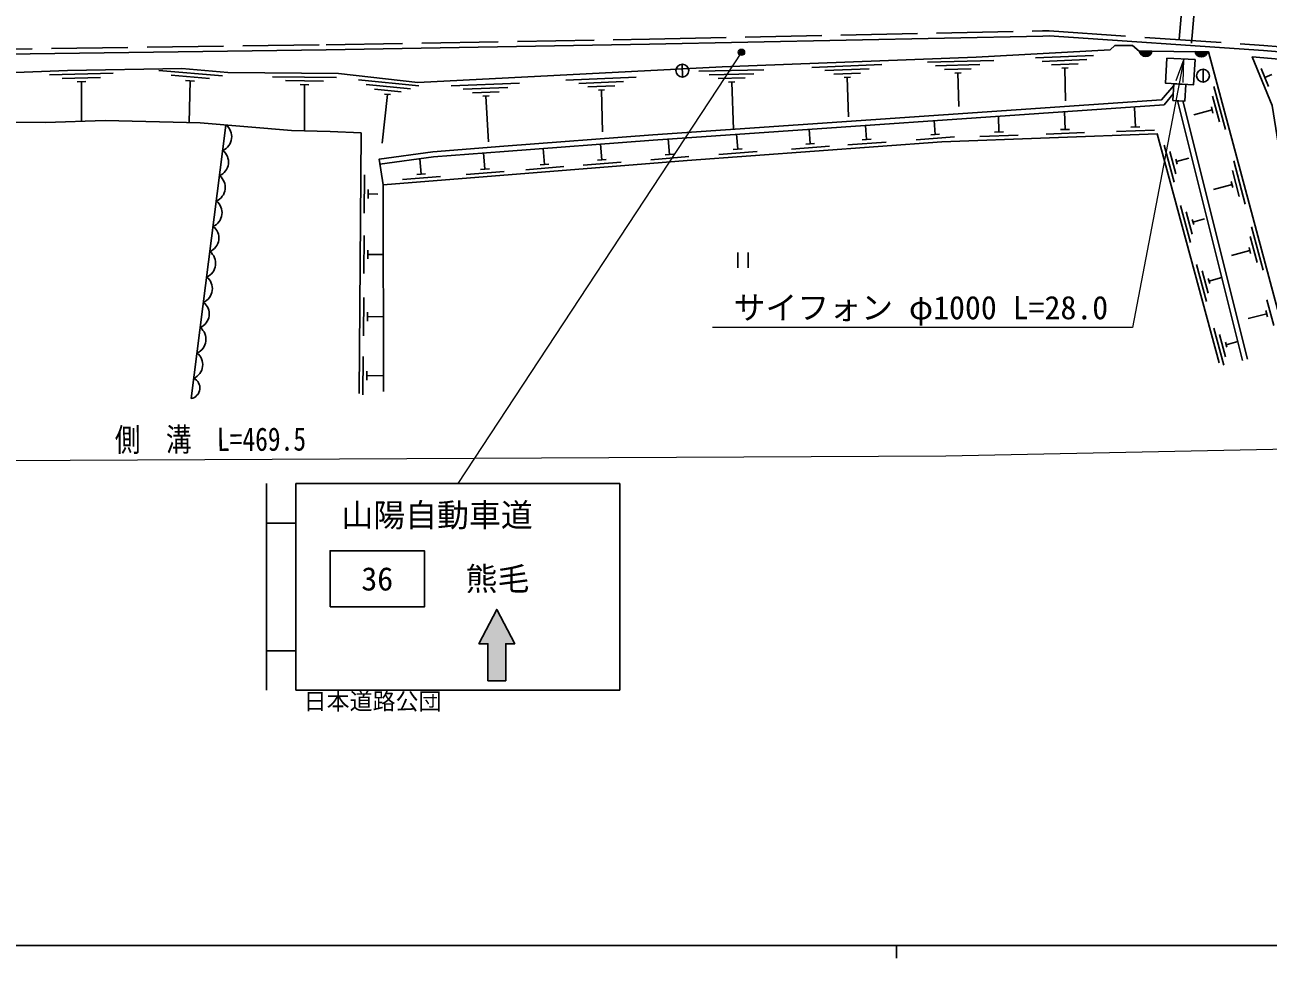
# Model space of a CAD drawing. Units: millimetres at full size, sheet at 1:1000; details may follow other scales. Extents: x 40000 to 680000, y 20000 to 380000.
# Drawn here: x 299708 to 397129, y 204000 to 277126 of the extents above; entities that cross this region are included whole.
import ezdxf
from ezdxf.enums import TextEntityAlignment as Align

# ---------------------------------------------------------------- set-up
doc = ezdxf.new("R2010")
doc.units = ezdxf.units.MM
doc.header["$LTSCALE"] = 1000
doc.linetypes.add('DASHED', pattern=[7.5, 6, -1.5])
for name, color, linetype, lineweight in [('M-BGD', 7, 'Continuous', 25), ('M-STR-HTXT', 7, 'Continuous', 13), ('M-STR-STRC', 7, 'Continuous', 25), ('M-TTL-BAND', 7, 'Continuous', 25)]:
    doc.layers.add(name, color=color, linetype=linetype, lineweight=lineweight)
doc.styles.add('ＭＳ ゴシック', font='')
doc.styles.get('ＭＳ ゴシック').set_extended_font_data('MS Gothic')

# ---------------------------------------------------------------- blocks, each defined once
blk = doc.blocks.new('open_arrow')
at = {"color": 0, "linetype": 'Continuous', "lineweight": -2}
blk.add_lwpolyline([(7.5, 1.25), (0, 0), (7.5, -1.25)], dxfattribs=at)

msp = doc.modelspace()

# ---------------------------------------------------------------- hatches: boundary and pattern name
at = {"layer": 'M-BGD'}
for points in [[(388025, 275055, -0.82183), (387034, 275063)], [(392394, 275018, -0.82183), (391403, 275026)]]:
    msp.add_hatch(color=256, dxfattribs=at).paths.add_polyline_path(points)
at = {"layer": 'M-STR-HTXT'}
msp.add_hatch(color=256, dxfattribs=at).paths.add_polyline_path([(356079, 275099, -1), (355640, 274859, -1)])
at = {"layer": 'M-STR-STRC'}
msp.add_hatch(color=256, dxfattribs=at).paths.add_polyline_path([(335989, 225729), (335989, 228629), (335289, 228629), (336689, 231329), (338089, 228629), (337389, 228629), (337389, 225729)])

# ---------------------------------------------------------------- linework, layer by layer
at = {"layer": 'M-BGD', "linetype": 'DASHED'}
for p, q in [((391979, 296918), (390018, 274479)), ((392956, 296616), (391018, 274425))]:
    msp.add_line(p, q, dxfattribs=at)
at = {"layer": 'M-BGD'}
for p, q in [((378887, 274534), (383439, 274738)), ((388025, 275055), (387034, 275063)), ((392394, 275018), (391403, 275026)), ((351212, 274040), (351242, 273040)), ((361377, 273797), (366856, 274015)), ((370445, 274193), (375624, 274343)), ((374551, 274012), (371053, 273910)), ((382925, 274415), (379428, 274258)), ((382239, 274084), (380141, 273989)), ((306626, 273331), (301628, 273201)), ((305634, 273005), (302635, 272927)), ((315192, 273134), (310210, 273558)), ((314170, 272920), (311181, 273174)), ((324124, 273013), (319124, 273064)), ((325861, 272815), (330566, 272339)), ((342094, 272790), (347613, 273035)), ((352527, 273498), (357625, 273593)), ((356831, 273278), (353332, 273213)), ((356137, 272965), (354037, 272926)), ((365877, 273676), (362380, 273537)), ((365190, 273348), (363091, 273265)), ((364397, 273017), (363908, 272997)), ((364152, 273007), (364252, 269907)), ((373860, 273691), (371761, 273631)), ((373064, 273368), (372574, 273354)), ((372819, 273361), (372881, 270738)), ((381448, 273748), (380958, 273726)), ((381203, 273737), (381261, 271184)), ((392026, 273644), (392026, 272644)), ((396587, 273697), (397156, 272309)), ((396872, 273003), (397427, 273230)), ((304492, 272675), (303793, 272657)), ((304143, 272666), (304156, 269569)), ((312999, 272718), (312301, 272777)), ((312650, 272748), (312572, 269468)), ((323121, 272723), (320121, 272754)), ((321968, 272435), (321268, 272442)), ((321618, 272439), (321612, 268821)), ((329924, 272102), (326442, 272455)), ((329198, 271874), (327108, 272086)), ((333120, 272339), (338476, 272557)), ((337559, 272220), (334062, 272077)), ((336872, 271891), (334773, 271806)), ((346615, 272690), (343118, 272535)), ((345929, 272359), (343831, 272266)), ((345138, 272024), (344649, 272002)), ((344893, 272013), (344973, 268738)), ((355338, 272650), (354848, 272641)), ((355093, 272645), (355248, 268940)), ((393777, 268921), (392871, 272302)), ((328123, 271682), (327699, 267861)), ((328367, 271657), (327879, 271706)), ((336079, 271559), (335590, 271539)), ((335835, 271549), (336026, 267952)), ((390035, 271187), (395128, 250832)), ((390453, 271164), (395516, 250929)), ((393306, 269519), (392762, 271548)), ((376035, 268736), (375998, 269971)), ((381217, 268927), (381165, 270328)), ((386726, 269130), (386670, 270629)), ((392744, 270456), (391295, 270068)), ((392808, 270219), (392681, 270693)), ((315467, 269278), (312745, 247846)), ((361244, 267805), (361159, 268946)), ((365667, 268134), (365584, 269251)), ((371035, 268532), (370954, 269623)), ((380867, 268914), (381566, 268940)), ((385238, 268775), (388236, 268886)), ((386376, 269117), (387075, 269143)), ((350221, 266979), (350124, 268183)), ((355562, 267383), (355476, 268553)), ((364194, 267723), (367186, 267946)), ((365318, 268108), (366016, 268160)), ((369561, 268122), (372553, 268344)), ((370686, 268506), (371384, 268558)), ((374547, 268380), (377545, 268491)), ((375686, 268723), (376385, 268749)), ((379729, 268572), (382727, 268683)), ((335757, 265820), (335655, 267092)), ((340427, 266194), (340327, 267449)), ((344918, 266554), (344819, 267789)), ((349872, 266951), (350570, 267007)), ((354089, 266973), (357080, 267195)), ((355213, 267357), (355911, 267409)), ((359770, 267395), (362762, 267617)), ((360895, 267779), (361593, 267831)), ((388984, 267702), (389769, 264806)), ((389430, 267201), (389901, 265464)), ((330758, 265420), (330660, 266639)), ((338956, 265776), (341946, 266015)), ((340078, 266166), (340776, 266222)), ((343447, 266135), (346437, 266375)), ((344569, 266526), (345267, 266582)), ((348750, 266560), (351740, 266800)), ((389900, 266614), (390010, 266208)), ((389955, 266411), (390923, 266673)), ((395341, 263084), (394435, 266465)), ((326325, 265379), (326303, 262379)), ((329287, 265001), (332277, 265241)), ((330409, 265392), (331107, 265448)), ((334286, 265401), (337276, 265641)), ((335408, 265792), (336106, 265848)), ((394870, 263683), (394326, 265711)), ((326617, 264227), (326612, 263527)), ((394309, 264619), (392860, 264231)), ((394372, 264383), (394245, 264856)), ((326614, 263877), (327364, 263872)), ((390268, 262966), (391054, 260071)), ((390715, 262466), (391186, 260728)), ((391185, 261878), (391295, 261473)), ((391240, 261676), (392150, 261922)), ((396728, 257910), (395822, 261290)), ((326291, 260634), (326270, 257634)), ((396257, 258508), (395713, 260537)), ((326583, 259482), (326578, 258782)), ((355577, 259291), (355577, 258091)), ((356377, 259291), (356377, 258091)), ((395696, 259445), (394247, 259056)), ((395759, 259208), (395632, 259681)), ((326580, 259132), (327796, 259123)), ((391522, 258343), (392308, 255447)), ((391969, 257842), (392440, 256105)), ((392439, 257255), (392549, 256849)), ((392494, 257052), (393503, 257326)), ((326256, 255765), (326235, 252765)), ((397583, 253560), (397040, 255588)), ((326548, 254613), (326543, 253913)), ((397022, 254496), (395573, 254108)), ((397085, 254260), (396958, 254733)), ((326546, 254263), (327801, 254254)), ((392876, 253352), (393661, 250457)), ((393323, 252852), (393794, 251115)), ((393793, 252265), (393903, 251859)), ((393848, 252062), (394758, 252309)), ((326223, 251143), (326202, 248143)), ((326515, 249991), (326510, 249291)), ((326513, 249641), (327805, 249632))]:
    msp.add_line(p, q, dxfattribs=at)
for points in [[(92311, 276637), (98812, 276720), (116190, 276534), (140861, 276365), (179265, 276013), (201149, 275835), (226563, 275679), (231086, 275555), (237295, 275154), (246601, 274569), (255336, 274627), (272798, 274727), (294286, 274767), (323317, 275164), (348665, 275615), (379462, 276249), (379965, 276254), (396773, 275109), (404538, 274471)], [(399295, 259165), (397446, 270809), (395883, 274626), (401009, 274177), (404281, 273964), (408035, 273964), (418950, 274278), (426670, 275077), (434265, 274783), (443486, 275044), (449183, 275272), (453403, 275727), (453291, 275022), (452159, 270732), (450796, 266833), (448945, 262042), (446134, 255237)], [(273742, 273085), (277786, 272933), (280220, 272729), (282460, 272804), (289477, 273034), (303049, 273547), (312014, 273705), (315609, 273399), (324293, 273312), (330504, 272609), (354350, 273834), (374244, 274596), (384754, 275172), (385122, 275521), (386497, 275521), (387017, 275063), (392453, 275018), (398827, 251238)], [(327807, 248405), (327790, 264580), (327459, 266600), (331688, 267185), (337226, 267615), (348905, 268499), (388778, 271256), (389733, 272376)], [(327524, 266206), (331731, 266787), (337257, 267216), (348934, 268100), (388973, 270868), (389697, 271717)], [(247409, 245693), (265737, 269159), (267480, 268945), (269239, 268827), (270726, 268827), (273478, 269080), (275094, 269207), (278848, 269356), (285234, 269482), (292111, 269497), (301326, 269480), (305988, 269627), (313453, 269447), (320604, 268845), (323624, 268772), (326048, 268653), (325903, 248233)], [(393300, 250645), (388431, 268593), (371569, 267970), (351613, 266488), (327790, 264580)]]:
    msp.add_lwpolyline(points, dxfattribs=at)
at = {"layer": 'M-BGD', "linetype": 'DASHED'}
msp.add_lwpolyline([(99596, 277111), (116194, 276934), (140865, 276765), (179269, 276413), (201152, 276235), (226570, 276079), (231105, 275954), (237320, 275554), (246612, 274969), (255334, 275027), (272796, 275127), (294283, 275167), (323310, 275564), (348657, 276015), (379456, 276649), (379977, 276654), (396802, 275508), (404550, 274871)], dxfattribs=at)
at = {"layer": 'M-BGD'}
for points in [[(389197, 274524), (391399, 274404), (391291, 272431), (389089, 272551)], [(389741, 272515), (390677, 272464), (390605, 271155), (389669, 271206)]]:
    msp.add_lwpolyline(points, close=True, dxfattribs=at)
for centre in [(351227, 273540), (392026, 273144)]:
    msp.add_circle(centre, 500, dxfattribs=at)
for centre, radius, start, end in [((387530, 275156), 505, 190.6934, 348.35159), ((391900, 275120), 505, 190.6934, 348.35159), ((314757, 268360), 1160, 293.24768, 52.2773), ((314505, 266376), 1160, 293.24768, 52.2773), ((314253, 264392), 1160, 293.24768, 52.2773), ((314001, 262407), 1160, 293.24768, 52.2773), ((313749, 260423), 1160, 293.24768, 52.2773), ((313497, 258439), 1160, 293.24768, 52.2773), ((313245, 256455), 1160, 293.24768, 52.2773), ((312993, 254471), 1160, 293.24768, 52.2773), ((312741, 252487), 1160, 293.24768, 52.2773), ((312489, 250503), 1160, 293.24768, 52.2773), ((312572, 248676), 848, 281.79184, 63.73314)]:
    msp.add_arc(centre, radius, start, end, dxfattribs=at)
at = {"layer": 'M-STR-HTXT'}
msp.add_line((355859, 274979), (333631, 241187), dxfattribs=at)
for points in [[(390517, 274440), (386494, 253407), (353594, 253407)], [(99378, 243100), (171296, 243081), (271541, 242851), (371861, 243349), (465441, 245265), (474743, 245424), (484920, 245504), (493303, 245496), (502425, 245413), (511665, 245248), (519154, 245055), (528093, 244756), (534465, 244497), (541072, 244187), (550138, 243695), (561101, 242996), (569486, 242384)]]:
    msp.add_lwpolyline(points, dxfattribs=at)
msp.add_circle((355859, 274979), 250, dxfattribs=at)
at = {"layer": 'M-STR-STRC'}
for p, q in [((318631, 224987), (318631, 241187)), ((320931, 224987), (320931, 241187)), ((320931, 241187), (346331, 241187)), ((346331, 224987), (346331, 241187)), ((320931, 238087), (318631, 238087)), ((320931, 228087), (318631, 228087)), ((320931, 224987), (346331, 224987))]:
    msp.add_line(p, q, dxfattribs=at)
for points in [[(323620, 231521), (331020, 231521), (331020, 235921), (323620, 235921)], [(335989, 225729), (335989, 228629), (335289, 228629), (336689, 231329), (338089, 228629), (337389, 228629), (337389, 225729)]]:
    msp.add_lwpolyline(points, close=True, dxfattribs=at)
at = {"layer": 'M-TTL-BAND'}
for p, q in [((40000, 205000), (579000, 205000)), ((368000, 205000), (368000, 204000))]:
    msp.add_line(p, q, dxfattribs=at)

# ---------------------------------------------------------------- block references
at = {"layer": 'M-STR-HTXT', "xscale": 240, "yscale": 240, "rotation": 259.2}
msp.add_blockref('open_arrow', (390517, 274440), dxfattribs=at)

# ---------------------------------------------------------------- texts
at = {"layer": 'M-STR-HTXT', "style": 'ＭＳ ゴシック'}
msp.add_text('サイフォン φ1000 L=28.0', height=1833, dxfattribs=at).set_placement((384594, 253507), align=Align.BOTTOM_RIGHT)
at = {"layer": 'M-STR-HTXT', "style": 'ＭＳ ゴシック', "width": 0.8}
msp.add_text('側\u3000溝\u3000L=469.5', height=1833, rotation=0.285, dxfattribs=at).set_placement((314257, 243180), align=Align.BOTTOM_CENTER)
at = {"layer": 'M-STR-STRC', "style": 'ＭＳ ゴシック'}
msp.add_text('山陽自動車道', height=1833, dxfattribs=at).set_placement((324508, 238715), align=Align.MIDDLE_LEFT)
for s, p in [('熊毛', (336745, 233721)), ('36', (327320, 233721))]:
    msp.add_text(s, height=1833, dxfattribs=at).set_placement(p, align=Align.MIDDLE_CENTER)
msp.add_text('日本道路公団', height=1320, dxfattribs=at).set_placement((321553, 224787), align=Align.TOP_LEFT)

doc.saveas('drawing.dxf')
